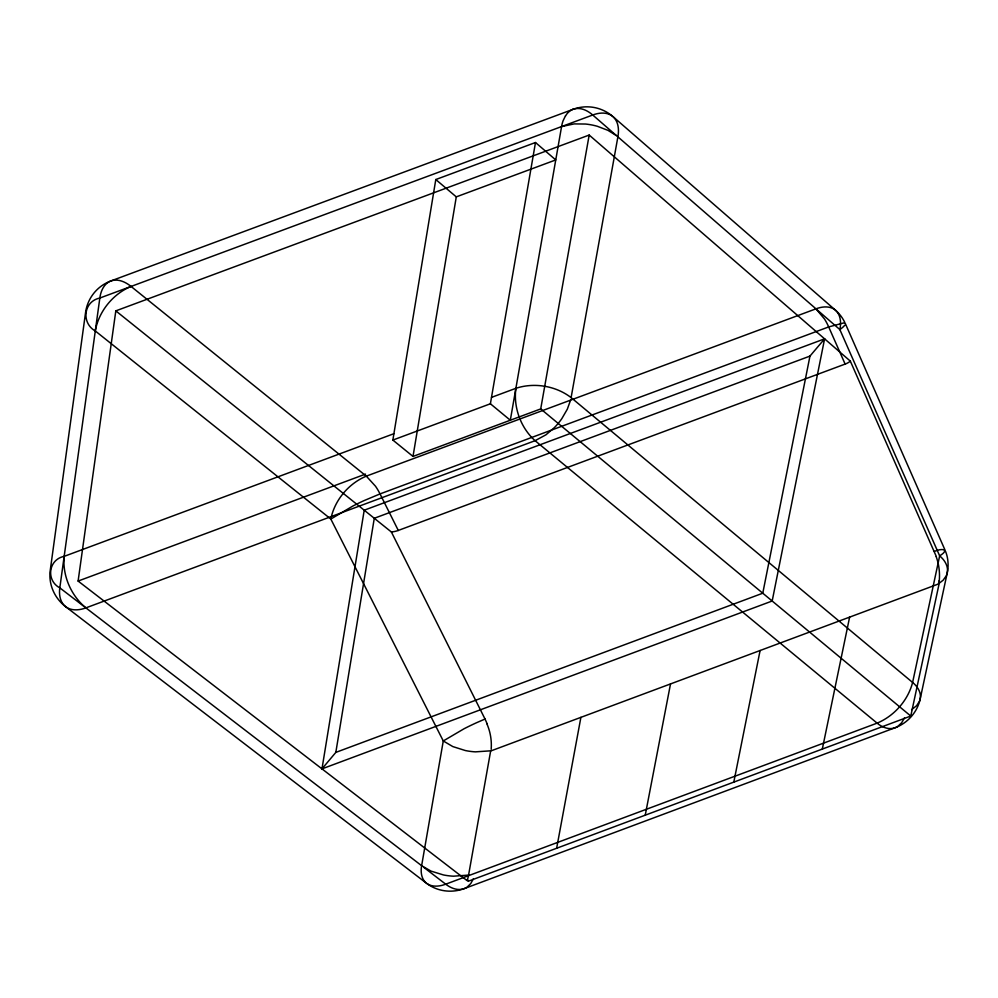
<?xml version="1.0" encoding="UTF-8"?>
<svg xmlns="http://www.w3.org/2000/svg" width="998" height="998" viewBox="0 0 998 998"><rect width="100%" height="100%" fill="white"/><g stroke="black" fill="none" stroke-linecap="round" stroke-linejoin="round"><path stroke-width="1.5" d="M393.911 433.693L64.171 556.36C62.3 575.609 71.045 595.606 85.89 607.882L535.09 440.692L545.993 434.779L554.377 427.606A68.874 68.525 -46.4 0 0 561.799 418.698L567.326 409.168L570.569 400.148M911.598 709.715L916.638 705.661L919.42 701.382A12.912 12.201 -37.3 0 0 920.168 699.049C921.553 692.55 917.449 686.375 912.609 682.445L571.106 397.603C555.786 385.802 534.229 382.259 515.891 388.309C513.296 407.384 520.719 427.855 535.09 440.692L877.117 723.138C881.958 727.23 888.819 730.099 895.094 727.754A12.986 12.275 -36 0 0 897.938 726.282L901.668 722.752L904.5 717.836M612.448 116.167C606.821 111.838 599 112.624 592.725 115.007L99.837 298.04C83.458 301.359 81.088 323.053 95.284 330.962L330.825 519.047L443.274 740.965L452.818 746.579L465.305 750.533A66.966 64.833 -13.2 0 0 475.41 751.856L490.679 750.82L468.573 875.109A30.152 28.655 -10.2 0 1 467.052 880.598L78.106 581.061L115.818 310.865L589.182 135.054L850.333 361.126L936.349 556.597M939.068 580.848L938.557 583.755L943.147 580.187L946.179 575.933A13.199 12.525 -43.7 0 0 947.239 572.877C948.661 566.265 944.557 559.928 939.654 555.861L839.854 329.577L816.826 309.58M321.98 768.872L364.22 510.203L824.598 338.846L772.178 601.008L321.98 768.872L335.827 752.392L762.771 593.211L809.964 356.099L824.598 338.846M335.827 752.392L374.287 518.274L809.964 356.099M392.863 440.068L435.789 179.54L535.489 142.514L555.749 159.929L456.286 196.868L413.01 456.435L392.863 440.068L490.392 403.778L535.489 142.514M565.442 115.893L563.072 120.808A33.957 33.084 -85.3 0 0 561.575 126.571L510.315 420.233L490.392 403.778M95.284 330.962C98.715 311.488 112.811 293.998 131.062 286.438L366.316 476.146L375.51 486.238A63.672 62.375 8.9 0 1 380.026 493.91L398.289 530.437L845.131 364.083A17.378 16.729 -56.6 0 0 850.358 361.151M413.01 456.435L540.716 408.918L589.182 135.054M468.199 880.298L468.012 881.346L910.787 716.04L939.118 583.743L491.241 750.795M571.106 397.603L617.887 136.851C619.159 129.915 618.61 121.606 612.997 116.629A41.417 40.407 -85.1 0 0 573.126 109.306L110.878 280.949C103.954 283.569 100.723 291.167 99.837 298.04L59.818 587.859C58.832 594.521 60.017 602.368 65.668 606.709L426.57 883.305A38.311 36.464 -10.9 0 0 464.182 888.632L895.094 727.754A38.336 36.302 -36.7 0 0 920.168 699.049L947.239 572.877A38.885 36.988 -43.4 0 0 945.58 551.432M839.854 329.577C841.214 323.015 840.89 315.019 835.538 310.253L612.997 116.629M556.647 848.25L580.898 717.35M645.244 815.179L670.519 683.917M733.804 782.12L760.102 650.509M822.315 749.074L849.622 617.113M473.364 878.801L470.769 883.542L467.114 887.11A12.999 12.338 -11.4 0 1 464.182 888.632C457.783 890.989 450.809 888.17 445.707 884.191L423.963 867.487M844.732 325.286L843.11 326.995A41.168 39.708 -60.7 0 1 839.854 329.565M487.274 724.061L485.028 719.034L476.42 722.777A280.363 263.397 -17.4 0 0 464.157 728.702L443.274 740.965L421.63 865.69C420.482 871.828 421.293 879.238 426.57 883.305M64.171 556.36C48.341 559.454 45.771 580.437 59.818 587.859L421.63 865.69L431.086 871.142L443.461 874.947A66.292 63.361 -11.3 0 0 453.454 876.194L468.573 875.109M491.503 397.379L515.891 388.309M78.106 581.061L365.53 474.1M85.89 607.882C79.653 610.227 72.031 611.05 66.242 607.133M561.575 126.571L574.149 123.902L585.589 124.039A70.858 69.436 -82.8 0 1 597.353 126.284L607.932 130.339L616.265 135.516M573.126 109.306C580.087 106.774 587.523 110.416 592.725 115.007L815.965 308.831L824.573 319.111A63.897 61.938 -56.3 0 1 828.689 326.92L845.131 364.083M934.365 551.482C941.775 547.939 950.383 549.224 939.654 555.861L912.609 682.445C907.98 700.434 894.233 715.99 877.117 723.138L445.707 884.191C439.819 886.399 432.621 887.359 427.094 883.679M835.014 309.817C829.55 305.65 822.003 306.561 815.965 308.831L366.316 476.146C348.589 483.519 334.617 500.173 330.825 519.047L353.043 505.949A288.272 277.17 -13.2 0 1 363.983 500.647L380.038 493.91L828.702 326.92L843.722 322.94L845.331 323.577L945.019 550.073M131.062 286.438C125.573 281.972 117.989 278.405 110.878 280.949A41.654 40.332 37.4 0 0 85.566 312.499L50.249 570.307A40.494 38.835 18.3 0 0 65.668 606.709M115.818 310.865L391.378 531.996L485.028 719.034M540.716 408.918L909.852 715.279M435.789 179.54L456.286 196.868M398.302 530.474A28.668 28.218 1.8 0 1 391.378 531.959M835.538 310.253A40.057 38.685 -57.3 0 1 844.807 322.454M565.517 115.943A16.08 15.669 -87.1 0 1 573.077 109.194M936.186 556.659A59.032 56.287 -42 0 1 939.268 580.861M487.049 724.161A57.647 55.489 -9.5 0 1 491.178 749.286"/></g></svg>
